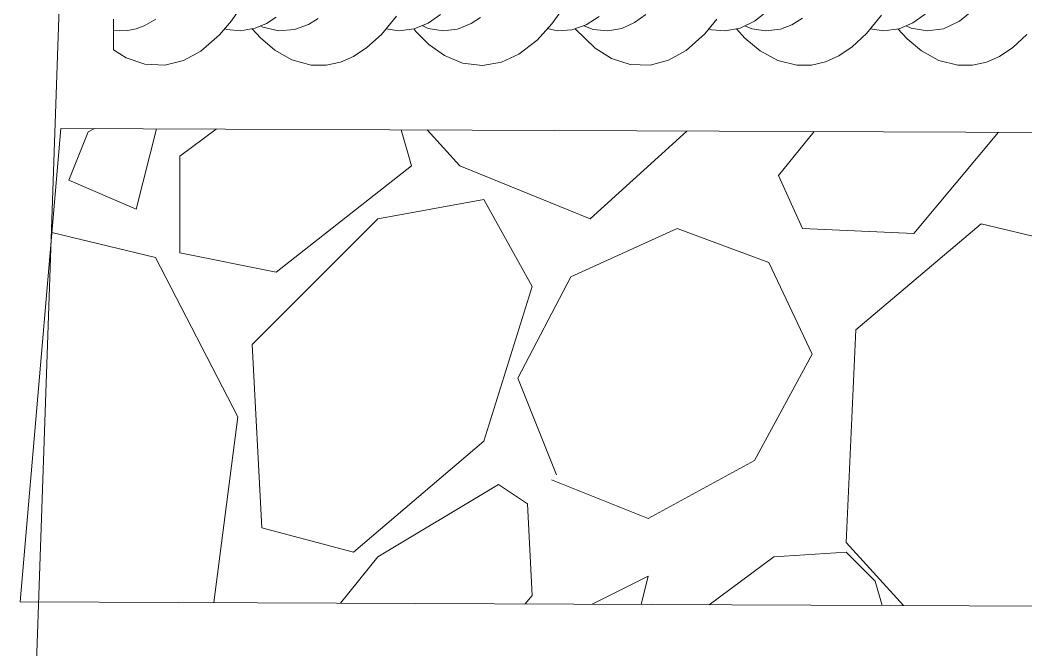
# Model space of a CAD drawing. Header units: millimetres. Extents: x 4229 to 8429, y -1187 to 1783.
# Drawn here: x 6416.7 to 6461.32, y -471.48 to -443.54 of the extents above; entities that cross this region are included whole.
import ezdxf

# ---------------------------------------------------------------- set-up
doc = ezdxf.new("R2010")
doc.units = ezdxf.units.MM

msp = doc.modelspace()

# ---------------------------------------------------------------- linework, layer by layer
at = {"linetype": 'Continuous', "lineweight": 5}
for p, q in [((6422.735, -319.838), (6416.807, -489.592)), ((6426.07, -443.572), (6426.599, -442.823)), ((6440.289, -443.708), (6440.947, -442.792)), ((6458.373, -443.593), (6459.091, -443.019)), ((6420.843, -443.503), (6420.843, -443.999)), ((6422.205, -443.79), (6422.718, -443.495)), ((6427.621, -443.686), (6428.05, -443.404)), ((6429.486, -443.73), (6429.915, -443.467)), ((6432.723, -444.178), (6433.394, -443.364)), ((6434.805, -443.67), (6435.347, -443.295)), ((6436.708, -443.699), (6437.129, -443.427)), ((6441.807, -443.756), (6442.39, -443.387)), ((6443.956, -443.653), (6444.465, -443.295)), ((6447.075, -444.144), (6447.606, -443.506)), ((6449.279, -443.583), (6449.686, -443.284)), ((6450.94, -443.746), (6451.408, -443.462)), ((6454.252, -444.132), (6454.915, -443.315)), ((6456.31, -443.659), (6456.849, -443.282)), ((6420.842, -443.987), (6421.092, -444.022)), ((6420.843, -443.987), (6420.843, -444.872)), ((6421.092, -444.022), (6421.468, -444.005)), ((6421.468, -444.005), (6421.84, -443.927)), ((6421.84, -443.927), (6422.205, -443.79)), ((6425.54, -444.197), (6426.07, -443.572)), ((6425.763, -443.934), (6425.87, -443.965)), ((6425.87, -443.965), (6426.477, -444.021)), ((6426.477, -444.021), (6427.129, -443.902)), ((6426.989, -443.927), (6427.365, -444.334)), ((6427.129, -443.902), (6427.621, -443.686)), ((6427.362, -443.8), (6427.472, -443.855)), ((6427.472, -443.855), (6428.173, -444.017)), ((6428.173, -444.017), (6428.873, -443.96)), ((6428.873, -443.96), (6429.486, -443.73)), ((6432.932, -443.924), (6433.5, -444.023)), ((6433.5, -444.023), (6434.186, -443.933)), ((6434.168, -443.935), (6434.26, -444.05)), ((6434.186, -443.933), (6434.805, -443.67)), ((6434.53, -443.787), (6434.803, -443.915)), ((6434.803, -443.915), (6435.469, -444.023)), ((6435.469, -444.023), (6436.102, -443.945)), ((6436.102, -443.945), (6436.708, -443.699)), ((6439.633, -444.425), (6440.289, -443.708)), ((6440.098, -443.917), (6440.533, -444.016)), ((6440.533, -444.016), (6441.177, -443.976)), ((6441.177, -443.976), (6441.807, -443.756)), ((6441.315, -443.928), (6441.316, -443.929)), ((6441.316, -443.929), (6442.206, -444.784)), ((6441.704, -443.792), (6442.124, -443.959)), ((6442.124, -443.959), (6442.778, -444.02)), ((6442.778, -444.02), (6443.39, -443.907)), ((6443.39, -443.907), (6443.956, -443.653)), ((6447.255, -443.928), (6447.366, -443.967)), ((6447.366, -443.967), (6447.984, -444.021)), ((6447.984, -444.021), (6448.64, -443.893)), ((6448.476, -443.925), (6448.856, -444.339)), ((6448.64, -443.893), (6449.279, -443.583)), ((6448.849, -443.792), (6449.167, -443.926)), ((6449.167, -443.926), (6449.782, -444.023)), ((6449.782, -444.023), (6450.433, -443.941)), ((6450.433, -443.941), (6450.94, -443.746)), ((6454.418, -443.927), (6455.01, -444.023)), ((6455.01, -444.023), (6455.693, -443.927)), ((6455.644, -443.933), (6455.645, -443.935)), ((6455.645, -443.935), (6456.054, -444.375)), ((6455.693, -443.927), (6456.31, -443.659)), ((6456.011, -443.788), (6456.226, -443.895)), ((6456.226, -443.895), (6456.946, -444.023)), ((6456.946, -444.023), (6457.663, -443.923)), ((6457.663, -443.923), (6458.373, -443.593)), ((6424.717, -444.916), (6425.54, -444.197)), ((6427.365, -444.334), (6428.004, -444.876)), ((6432.086, -444.761), (6432.723, -444.178)), ((6434.26, -444.05), (6434.835, -444.619)), ((6438.826, -445.053), (6439.633, -444.425)), ((6446.247, -444.885), (6447.075, -444.144)), ((6448.856, -444.339), (6449.538, -444.91)), ((6453.617, -444.725), (6454.252, -444.132)), ((6456.054, -444.375), (6456.69, -444.907)), ((6460.735, -444.757), (6461.36, -444.183)), ((6420.842, -444.858), (6421.405, -445.218)), ((6428.004, -444.876), (6428.759, -445.304)), ((6431.489, -445.154), (6432.086, -444.761)), ((6434.835, -444.619), (6435.523, -445.109)), ((6442.206, -444.784), (6442.934, -445.239)), ((6445.471, -445.319), (6446.247, -444.885)), ((6453.016, -445.131), (6453.617, -444.725)), ((6456.69, -444.907), (6457.454, -445.326)), ((6460.148, -445.149), (6460.735, -444.757)), ((6421.405, -445.218), (6422.226, -445.501)), ((6423.118, -445.541), (6423.952, -445.332)), ((6423.952, -445.332), (6424.717, -444.916)), ((6428.759, -445.304), (6429.604, -445.535)), ((6430.904, -445.407), (6431.489, -445.154)), ((6435.523, -445.109), (6436.329, -445.448)), ((6438.061, -445.41), (6438.826, -445.053)), ((6442.934, -445.239), (6443.763, -445.511)), ((6444.644, -445.537), (6445.471, -445.319)), ((6449.538, -444.91), (6450.314, -445.333)), ((6450.314, -445.333), (6451.157, -445.543)), ((6452.431, -445.393), (6453.016, -445.131)), ((6457.454, -445.326), (6458.299, -445.541)), ((6459.572, -445.402), (6460.148, -445.149)), ((6422.226, -445.501), (6423.118, -445.541)), ((6429.604, -445.535), (6430.269, -445.542)), ((6430.269, -445.542), (6430.904, -445.407)), ((6436.329, -445.448), (6437.208, -445.557)), ((6437.208, -445.557), (6438.061, -445.41)), ((6443.763, -445.511), (6444.644, -445.537)), ((6451.157, -445.543), (6451.807, -445.536)), ((6451.807, -445.536), (6452.431, -445.393)), ((6458.299, -445.541), (6458.951, -445.539)), ((6458.951, -445.539), (6459.572, -445.402)), ((6420.002, -448.356), (6419.709, -448.503)), ((6421.851, -451.93), (6422.742, -448.367)), ((6425.398, -448.378), (6423.78, -449.574)), ((6434.063, -450.002), (6433.608, -448.411)), ((6434.763, -448.415), (6436.205, -450.002)), ((6441.99, -452.359), (6446.276, -448.462)), ((6419.709, -448.503), (6418.852, -450.645)), ((6451.92, -448.485), (6450.345, -450.431)), ((6460.11, -448.518), (6456.344, -453.002)), ((6423.78, -449.574), (6423.78, -453.859)), ((6428.064, -454.716), (6434.063, -450.002)), ((6436.205, -450.002), (6441.99, -452.359)), ((6418.852, -450.645), (6421.851, -451.93)), ((6451.416, -452.787), (6450.345, -450.431)), ((6432.563, -452.359), (6437.276, -451.502)), ((6437.276, -451.502), (6439.419, -455.358)), ((6426.993, -457.929), (6432.563, -452.359)), ((6441.133, -454.93), (6445.846, -452.787)), ((6445.846, -452.787), (6449.916, -454.287)), ((6456.344, -453.002), (6451.416, -452.787)), ((6459.343, -452.573), (6453.773, -457.286)), ((6465.556, -454.073), (6459.343, -452.573)), ((6422.708, -454.073), (6418.109, -452.963)), ((6426.35, -461.143), (6422.708, -454.073)), ((6423.78, -453.859), (6428.064, -454.716)), ((6451.845, -458.358), (6449.916, -454.287)), ((6438.776, -459.429), (6441.133, -454.93)), ((6439.419, -455.358), (6437.276, -462.214)), ((6453.773, -457.286), (6453.344, -466.713)), ((6427.422, -466.07), (6426.993, -457.929)), ((6449.274, -463.071), (6451.845, -458.358)), ((6440.49, -463.713), (6438.776, -459.429)), ((6425.294, -469.379), (6426.35, -461.143)), ((6437.276, -462.214), (6431.492, -467.141)), ((6444.561, -465.642), (6449.274, -463.071)), ((6440.276, -463.928), (6444.56, -465.642)), ((6437.919, -464.142), (6432.563, -467.355)), ((6439.205, -464.999), (6437.919, -464.142)), ((6439.205, -464.999), (6439.419, -469.069)), ((6431.492, -467.141), (6427.422, -466.07)), ((6453.344, -466.713), (6455.886, -469.509)), ((6453.344, -467.141), (6450.131, -467.355)), ((6454.63, -468.427), (6453.344, -467.141)), ((6432.563, -467.355), (6430.906, -469.403)), ((6450.131, -467.355), (6447.266, -469.473)), ((6444.561, -468.212), (6442.084, -469.45)), ((6444.249, -469.46), (6444.561, -468.212)), ((6454.938, -469.505), (6454.63, -468.427)), ((6439.419, -469.069), (6439.109, -469.438))]:
    msp.add_line(p, q, dxfattribs=at)
at = {"lineweight": 5}
for p, q in [((6418.507, -448.35), (6416.696, -469.342)), ((6534.037, -448.815), (6418.507, -448.35)), ((6416.696, -469.342), (6534.037, -469.842))]:
    msp.add_line(p, q, dxfattribs=at)

doc.saveas('drawing.dxf')
